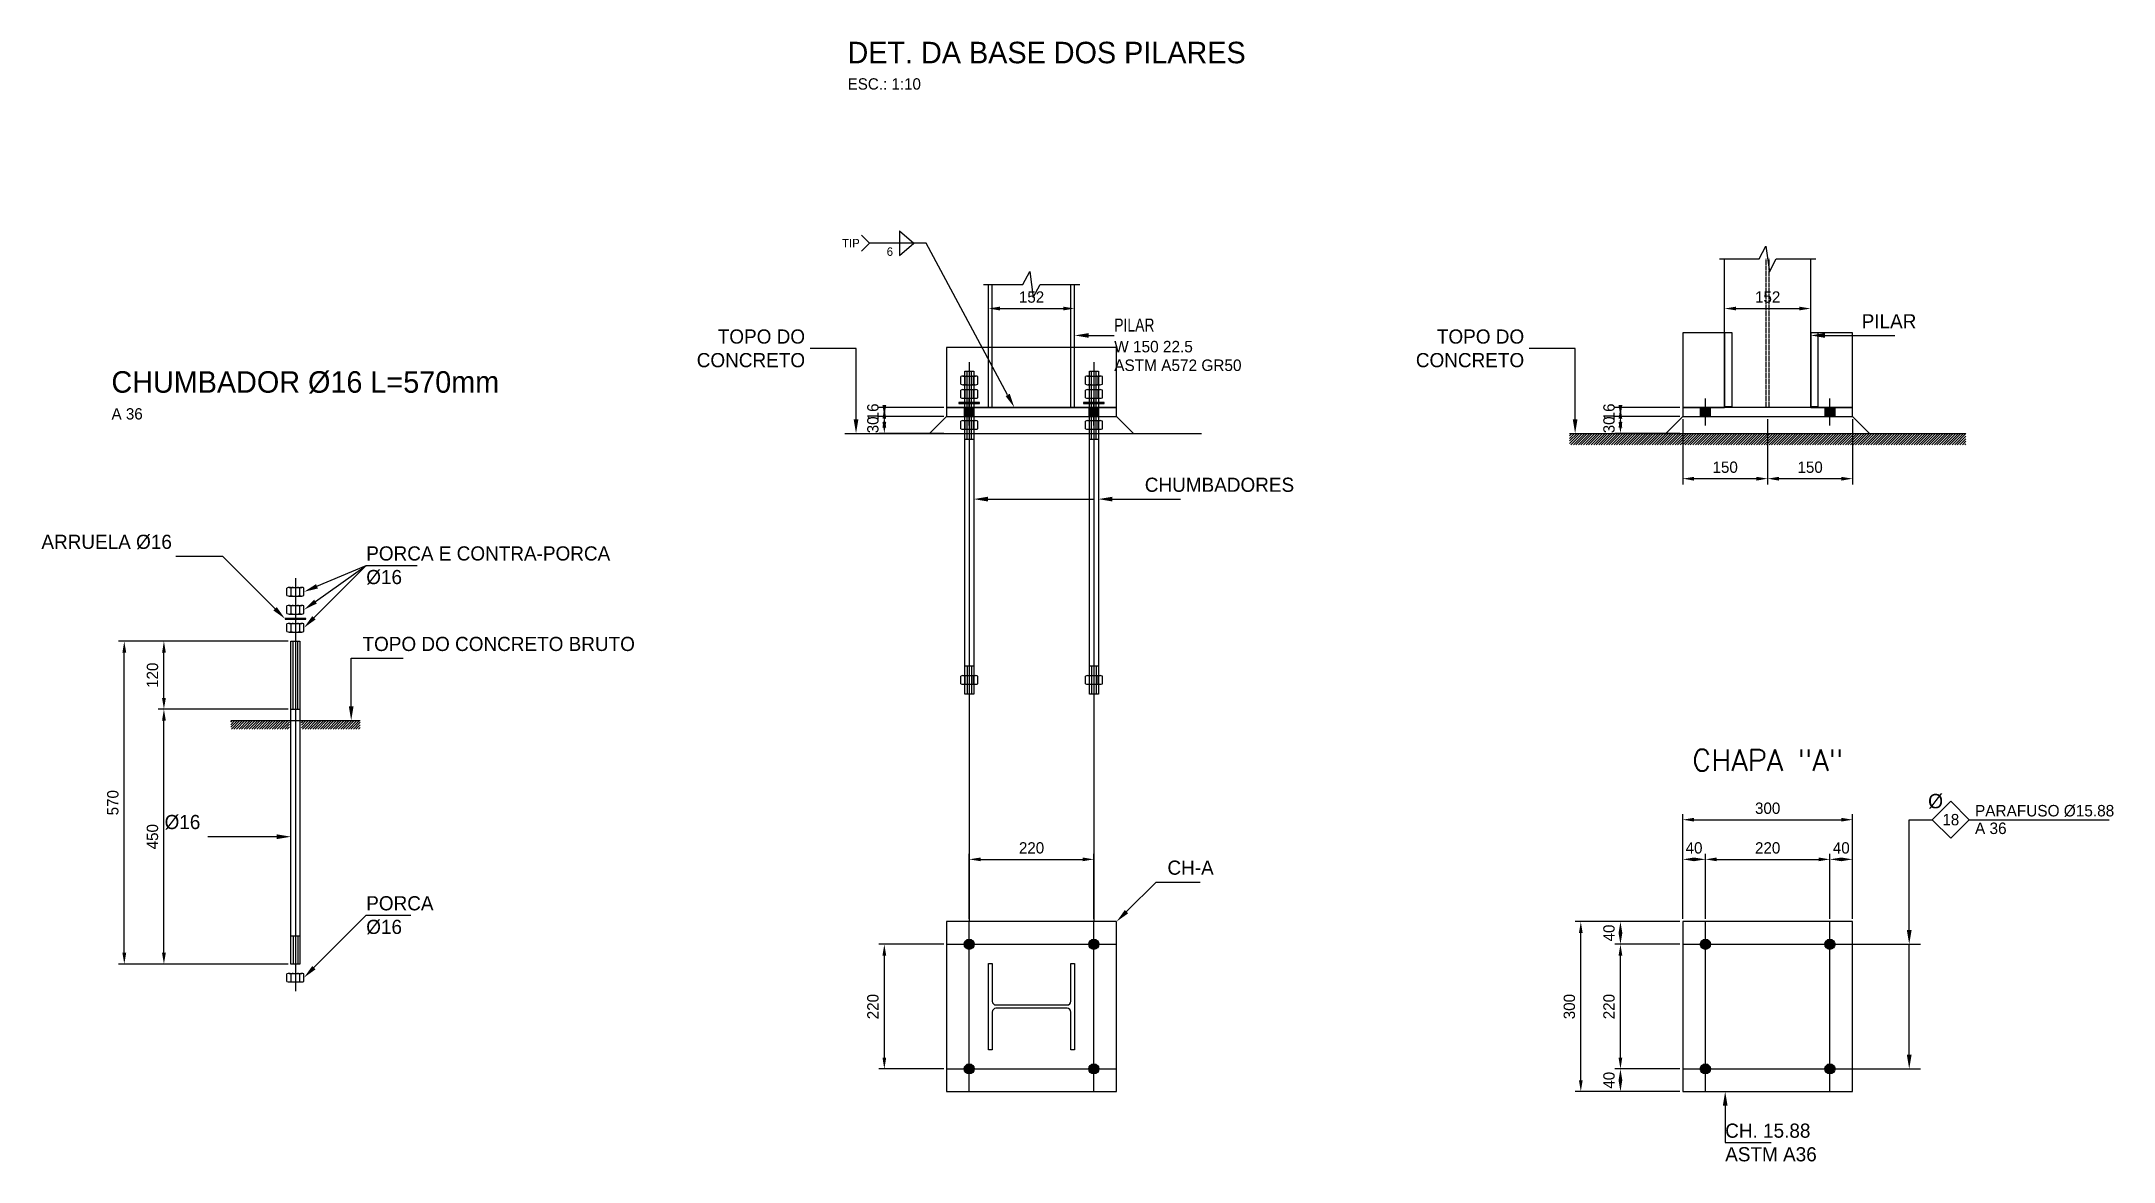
# Model space of a CAD drawing. Extents: x -1749 to 1911, y -1324 to 654.
import ezdxf

# ---------------------------------------------------------------- set-up
doc = ezdxf.new("R2010")
doc.units = 0
doc.header["$MEASUREMENT"] = 0
doc.linetypes.add('ACAD_ISO01W100', pattern=[5, 4, -1])
doc.layers.get('0').update_dxf_attribs({"linetype": 'CONTINUOUS'})
doc.layers.get('DEFPOINTS').update_dxf_attribs({"linetype": 'ACAD_ISO01W100'})
for name, color, linetype in [('DIM-1', 4, 'CONTINUOUS'), ('L-HIDDEN', 1, 'ACAD_ISO01W100'), ('LAYER0_HACHURAS', 1, 'Continuous'), ('LAYER0_TEXTOS', 3, 'Continuous'), ('Linhas de chamadas', 2, 'Continuous'), ('ORGANIZADO_CHU-CHUMBADOR', 1, 'Continuous'), ('ORGANIZADO_EIXO', 2, 'Continuous'), ('ORGANIZADO_G-SIMBOLO', 2, 'Continuous'), ('ORGANIZADO_PERFIL', 1, 'Continuous'), ('PECA_EQ_1', 5, 'Continuous'), ('PECA_EQ_10', 1, 'Continuous'), ('PECA_EQ_2', 3, 'Continuous'), ('PECA_EQ_3', 1, 'Continuous'), ('PECA_EQ_4', 3, 'Continuous'), ('PECA_EQ_6', 6, 'Continuous'), ('PECA_EQ_7', 10, 'Continuous'), ('PECA_EQ_8', 11, 'Continuous'), ('PECA_EQ_9', 12, 'Continuous'), ('REGUA120', 2, 'CONTINUOUS'), ('REGUA140', 7, 'CONTINUOUS'), ('REGUA80', 4, 'CONTINUOUS')]:
    doc.layers.add(name, color=color, linetype=linetype)
doc.styles.add('REGUA100', font='ROMANS.SHX', dxfattribs={"height": 2.54})
doc.dimstyles.new('ISO-25', dxfattribs={"dimtxt": 2.5, "dimasz": 2.5, "dimexe": 1.25, "dimexo": 0.625, "dimtad": 1, "dimtxsty": 'STANDARD', "dimcen": 2.5, "dimclrt": 4, "dimazin": 3, "dimtfac": 1, "dimtmove": 0, "dimatfit": 3})
pattern_1 = [(45, (0, 0), (-2.245064, 2.245064), [])]

# ---------------------------------------------------------------- blocks, each defined once
blk = doc.blocks.new('*D4')
for p, q in [((-1312.9, -525), (-1542.3, -525)), ((-1532.3, -955), (-1532.3, -545)), ((-1312.9, -975), (-1542.3, -975))]:
    blk.add_line(p, q)
for points in [[(-1532.3, -525), (-1528.9, -545), (-1535.6, -545)], [(-1532.3, -975), (-1535.6, -955), (-1528.9, -955)]]:
    blk.add_trace(points)
at = {"layer": 'DEFPOINTS', "color": 0, "linetype": 'ByBlock'}
for p in [(-1307.9, -525), (-1307.9, -975)]:
    blk.add_point(p, dxfattribs=at)
at = {"layer": 'REGUA80', "color": 4, "insert": (-1542.3, -750), "char_height": 20, "attachment_point": 8, "rotation": 90}
blk.add_mtext('450', dxfattribs=at)
blk = doc.blocks.new('*D5')
for p, q in [((-1312.9, -405), (-1542.3, -405)), ((-1532.3, -505), (-1532.3, -425)), ((-1312.9, -525), (-1542.3, -525))]:
    blk.add_line(p, q)
for points in [[(-1532.3, -405), (-1528.9, -425), (-1535.6, -425)], [(-1532.3, -525), (-1535.6, -505), (-1528.9, -505)]]:
    blk.add_trace(points)
at = {"layer": 'DEFPOINTS', "color": 0, "linetype": 'ByBlock'}
for p in [(-1307.9, -405), (-1307.9, -525)]:
    blk.add_point(p, dxfattribs=at)
at = {"layer": 'REGUA80', "color": 4, "insert": (-1542.3, -465), "char_height": 20, "attachment_point": 8, "rotation": 90}
blk.add_mtext('120', dxfattribs=at)
blk = doc.blocks.new('*D6')
for p, q in [((-1312.9, -405), (-1612.3, -405)), ((-1602.3, -955), (-1602.3, -425)), ((-1312.9, -975), (-1612.3, -975))]:
    blk.add_line(p, q)
for points in [[(-1602.3, -405), (-1598.9, -425), (-1605.6, -425)], [(-1602.3, -975), (-1605.6, -955), (-1598.9, -955)]]:
    blk.add_trace(points)
at = {"layer": 'DEFPOINTS', "color": 0, "linetype": 'ByBlock'}
for p in [(-1307.9, -405), (-1307.9, -975)]:
    blk.add_point(p, dxfattribs=at)
at = {"layer": 'REGUA80', "color": 4, "insert": (-1612.3, -690), "char_height": 20, "attachment_point": 8, "rotation": 90}
blk.add_mtext('570', dxfattribs=at)
blk = doc.blocks.new('*D7')
for p, q in [((-76, 162.5), (-76, 192.5)), ((76, 162.5), (76, 192.5)), ((-56, 182.5), (56, 182.5))]:
    blk.add_line(p, q)
for points in [[(-76, 182.5), (-56, 185.8), (-56, 179.2)], [(76, 182.5), (56, 179.2), (56, 185.8)]]:
    blk.add_trace(points)
at = {"layer": 'DEFPOINTS', "color": 0}
for p in [(0, 192.5), (-76, 157.5), (76, 157.5)]:
    blk.add_point(p, dxfattribs=at)
at = {"layer": 'REGUA80', "color": 4, "insert": (0, 192.5), "char_height": 20, "attachment_point": 8}
blk.add_mtext('152', dxfattribs=at)
blk = doc.blocks.new('*D8')
for p, q in [((-155, -7.9), (-270, -7.9)), ((-260, -17.9), (-260, -27.9)), ((-155, -37.9), (-270, -37.9))]:
    blk.add_line(p, q)
for points in [[(-260, -7.9), (-256.7, -27.9), (-263.3, -27.9)], [(-260, -37.9), (-263.3, -17.9), (-256.7, -17.9)]]:
    blk.add_trace(points)
at = {"layer": 'DEFPOINTS', "color": 0, "linetype": 'ByBlock'}
for p in [(-150, -7.9), (-150, -37.9)]:
    blk.add_point(p, dxfattribs=at)
at = {"layer": 'REGUA80', "color": 4, "insert": (-270, -22.9), "char_height": 20, "attachment_point": 8, "rotation": 90}
blk.add_mtext('30', dxfattribs=at)
blk = doc.blocks.new('*D9')
for p, q in [((-155, 7.9), (-270, 7.9)), ((-260, 12.1), (-260, -12.1)), ((-155, -7.9), (-270, -7.9))]:
    blk.add_line(p, q)
for points in [[(-260, -7.9), (-263.3, 12.1), (-256.7, 12.1)], [(-260, 7.9), (-256.7, -12.1), (-263.3, -12.1)]]:
    blk.add_trace(points)
at = {"layer": 'DEFPOINTS', "color": 0, "linetype": 'ByBlock'}
for p in [(-150, 7.9), (-150, -7.9)]:
    blk.add_point(p, dxfattribs=at)
at = {"layer": 'REGUA80', "color": 4, "insert": (-270, 0), "char_height": 20, "attachment_point": 8, "rotation": 90}
blk.add_mtext('16', dxfattribs=at)
blk = doc.blocks.new('*D10')
for p, q in [((1224, 162.5), (1224, 192.5)), ((1376, 162.5), (1376, 192.5)), ((1244, 182.5), (1356, 182.5))]:
    blk.add_line(p, q)
for points in [[(1224, 182.5), (1244, 185.8), (1244, 179.2)], [(1376, 182.5), (1356, 179.2), (1356, 185.8)]]:
    blk.add_trace(points)
at = {"layer": 'DEFPOINTS', "color": 0}
for p in [(1300, 192.5), (1224, 157.5), (1376, 157.5)]:
    blk.add_point(p, dxfattribs=at)
at = {"layer": 'REGUA80', "color": 4, "insert": (1300, 192.5), "char_height": 20, "attachment_point": 8}
blk.add_mtext('152', dxfattribs=at)
blk = doc.blocks.new('*D11')
for p, q in [((1145, -7.9), (1030, -7.9)), ((1040, -17.9), (1040, -27.9)), ((1145, -37.9), (1030, -37.9))]:
    blk.add_line(p, q)
for points in [[(1040, -7.9), (1043.3, -27.9), (1036.7, -27.9)], [(1040, -37.9), (1036.7, -17.9), (1043.3, -17.9)]]:
    blk.add_trace(points)
at = {"layer": 'DEFPOINTS', "color": 0, "linetype": 'ByBlock'}
for p in [(1150, -7.9), (1150, -37.9)]:
    blk.add_point(p, dxfattribs=at)
at = {"layer": 'REGUA80', "color": 4, "insert": (1030, -22.9), "char_height": 20, "attachment_point": 8, "rotation": 90}
blk.add_mtext('30', dxfattribs=at)
blk = doc.blocks.new('*D12')
for p, q in [((1145, 7.9), (1030, 7.9)), ((1040, 12.1), (1040, -12.1)), ((1145, -7.9), (1030, -7.9))]:
    blk.add_line(p, q)
for points in [[(1040, -7.9), (1036.7, 12.1), (1043.3, 12.1)], [(1040, 7.9), (1043.3, -12.1), (1036.7, -12.1)]]:
    blk.add_trace(points)
at = {"layer": 'DEFPOINTS', "color": 0, "linetype": 'ByBlock'}
for p in [(1150, 7.9), (1150, -7.9)]:
    blk.add_point(p, dxfattribs=at)
at = {"layer": 'REGUA80', "color": 4, "insert": (1030, 0), "char_height": 20, "attachment_point": 8, "rotation": 90}
blk.add_mtext('16', dxfattribs=at)
blk = doc.blocks.new('*D13')
for p, q in [((1150, -12.9), (1150, -127.9)), ((1300, -12.9), (1300, -127.9)), ((1280, -117.9), (1170, -117.9))]:
    blk.add_line(p, q)
for points in [[(1150, -117.9), (1170, -114.6), (1170, -121.3)], [(1300, -117.9), (1280, -121.3), (1280, -114.6)]]:
    blk.add_trace(points)
at = {"layer": 'DEFPOINTS', "color": 0}
for p in [(1150, -7.9), (1300, -7.9), (1225, -107.9)]:
    blk.add_point(p, dxfattribs=at)
at = {"layer": 'REGUA80', "color": 4, "insert": (1225, -107.9), "char_height": 20, "attachment_point": 8}
blk.add_mtext('150', dxfattribs=at)
blk = doc.blocks.new('*D14')
for p, q in [((1300, -12.9), (1300, -127.9)), ((1450, -12.9), (1450, -127.9)), ((1430, -117.9), (1320, -117.9))]:
    blk.add_line(p, q)
for points in [[(1300, -117.9), (1320, -114.6), (1320, -121.3)], [(1450, -117.9), (1430, -121.3), (1430, -114.6)]]:
    blk.add_trace(points)
at = {"layer": 'DEFPOINTS', "color": 0}
for p in [(1300, -7.9), (1450, -7.9), (1375, -107.9)]:
    blk.add_point(p, dxfattribs=at)
at = {"layer": 'REGUA80', "color": 4, "insert": (1375, -107.9), "char_height": 20, "attachment_point": 8}
blk.add_mtext('150', dxfattribs=at)
blk = doc.blocks.new('*D15')
for p, q in [((-155, -940), (-270, -940)), ((-260, -1140), (-260, -960)), ((-155, -1160), (-270, -1160))]:
    blk.add_line(p, q)
for points in [[(-260, -940), (-256.7, -960), (-263.3, -960)], [(-260, -1160), (-263.3, -1140), (-256.7, -1140)]]:
    blk.add_trace(points)
at = {"layer": 'DEFPOINTS', "color": 0, "linetype": 'ByBlock'}
for p in [(-150, -940), (-150, -1160)]:
    blk.add_point(p, dxfattribs=at)
at = {"layer": 'REGUA80', "color": 4, "insert": (-270, -1050), "char_height": 20, "attachment_point": 8, "rotation": 90}
blk.add_mtext('220', dxfattribs=at)
blk = doc.blocks.new('*D16')
for p, q in [((-110, -895), (-110, -780)), ((-90, -790), (90, -790)), ((110, -895), (110, -780))]:
    blk.add_line(p, q)
for points in [[(-110, -790), (-90, -786.7), (-90, -793.3)], [(110, -790), (90, -793.3), (90, -786.7)]]:
    blk.add_trace(points)
at = {"layer": 'DEFPOINTS', "color": 0}
for p in [(0, -780), (-110, -900), (110, -900)]:
    blk.add_point(p, dxfattribs=at)
at = {"layer": 'REGUA80', "color": 4, "insert": (0, -780), "char_height": 20, "attachment_point": 8}
blk.add_mtext('220', dxfattribs=at)
blk = doc.blocks.new('*D17')
for p, q in [((1145, -1160), (1030, -1160)), ((1145, -1200), (1030, -1200)), ((1040, -1180), (1040, -1180))]:
    blk.add_line(p, q)
for points in [[(1040, -1160), (1043.3, -1180), (1036.7, -1180)], [(1040, -1200), (1036.7, -1180), (1043.3, -1180)]]:
    blk.add_trace(points)
at = {"layer": 'DEFPOINTS', "color": 0, "linetype": 'ByBlock'}
for p in [(1150, -1160), (1150, -1200)]:
    blk.add_point(p, dxfattribs=at)
at = {"layer": 'REGUA80', "color": 4, "insert": (1030, -1180), "char_height": 20, "attachment_point": 8, "rotation": 90}
blk.add_mtext('40', dxfattribs=at)
blk = doc.blocks.new('*D18')
for p, q in [((1145, -940), (1030, -940)), ((1040, -1140), (1040, -960)), ((1145, -1160), (1030, -1160))]:
    blk.add_line(p, q)
for points in [[(1040, -940), (1043.3, -960), (1036.7, -960)], [(1040, -1160), (1036.7, -1140), (1043.3, -1140)]]:
    blk.add_trace(points)
at = {"layer": 'DEFPOINTS', "color": 0, "linetype": 'ByBlock'}
for p in [(1150, -940), (1150, -1160)]:
    blk.add_point(p, dxfattribs=at)
at = {"layer": 'REGUA80', "color": 4, "insert": (1030, -1050), "char_height": 20, "attachment_point": 8, "rotation": 90}
blk.add_mtext('220', dxfattribs=at)
blk = doc.blocks.new('*D19')
for p, q in [((1145, -900), (1030, -900)), ((1145, -940), (1030, -940)), ((1040, -920), (1040, -920))]:
    blk.add_line(p, q)
for points in [[(1040, -900), (1043.3, -920), (1036.7, -920)], [(1040, -940), (1036.7, -920), (1043.3, -920)]]:
    blk.add_trace(points)
at = {"layer": 'DEFPOINTS', "color": 0, "linetype": 'ByBlock'}
for p in [(1150, -900), (1150, -940)]:
    blk.add_point(p, dxfattribs=at)
at = {"layer": 'REGUA80', "color": 4, "insert": (1030, -920), "char_height": 20, "attachment_point": 8, "rotation": 90}
blk.add_mtext('40', dxfattribs=at)
blk = doc.blocks.new('*D20')
for p, q in [((1150, -895), (1150, -780)), ((1170, -790), (1170, -790)), ((1190, -895), (1190, -780))]:
    blk.add_line(p, q)
for points in [[(1150, -790), (1170, -786.7), (1170, -793.3)], [(1190, -790), (1170, -793.3), (1170, -786.7)]]:
    blk.add_trace(points)
at = {"layer": 'DEFPOINTS', "color": 0}
for p in [(1170, -780), (1150, -900), (1190, -900)]:
    blk.add_point(p, dxfattribs=at)
at = {"layer": 'REGUA80', "color": 4, "insert": (1170, -780), "char_height": 20, "attachment_point": 8}
blk.add_mtext('40', dxfattribs=at)
blk = doc.blocks.new('*D21')
for p, q in [((1190, -895), (1190, -780)), ((1210, -790), (1390, -790)), ((1410, -895), (1410, -780))]:
    blk.add_line(p, q)
for points in [[(1190, -790), (1210, -786.7), (1210, -793.3)], [(1410, -790), (1390, -793.3), (1390, -786.7)]]:
    blk.add_trace(points)
at = {"layer": 'DEFPOINTS', "color": 0}
for p in [(1300, -780), (1190, -900), (1410, -900)]:
    blk.add_point(p, dxfattribs=at)
at = {"layer": 'REGUA80', "color": 4, "insert": (1300, -780), "char_height": 20, "attachment_point": 8}
blk.add_mtext('220', dxfattribs=at)
blk = doc.blocks.new('*D22')
for p, q in [((1410, -895), (1410, -780)), ((1430, -790), (1430, -790)), ((1450, -895), (1450, -780))]:
    blk.add_line(p, q)
for points in [[(1410, -790), (1430, -786.7), (1430, -793.3)], [(1450, -790), (1430, -793.3), (1430, -786.7)]]:
    blk.add_trace(points)
at = {"layer": 'DEFPOINTS', "color": 0}
for p in [(1430, -780), (1410, -900), (1450, -900)]:
    blk.add_point(p, dxfattribs=at)
at = {"layer": 'REGUA80', "color": 4, "insert": (1430, -780), "char_height": 20, "attachment_point": 8}
blk.add_mtext('40', dxfattribs=at)
blk = doc.blocks.new('*D23')
for p, q in [((1145, -900), (960, -900)), ((970, -1180), (970, -920)), ((1145, -1200), (960, -1200))]:
    blk.add_line(p, q)
for points in [[(970, -900), (973.3, -920), (966.7, -920)], [(970, -1200), (966.7, -1180), (973.3, -1180)]]:
    blk.add_trace(points)
at = {"layer": 'DEFPOINTS', "color": 0, "linetype": 'ByBlock'}
for p in [(1150, -900), (1150, -1200)]:
    blk.add_point(p, dxfattribs=at)
at = {"layer": 'REGUA80', "color": 4, "insert": (960, -1050), "char_height": 20, "attachment_point": 8, "rotation": 90}
blk.add_mtext('300', dxfattribs=at)
blk = doc.blocks.new('*D24')
for p, q in [((1150, -895), (1150, -710)), ((1170, -720), (1430, -720)), ((1450, -895), (1450, -710))]:
    blk.add_line(p, q)
for points in [[(1150, -720), (1170, -716.7), (1170, -723.3)], [(1450, -720), (1430, -723.3), (1430, -716.7)]]:
    blk.add_trace(points)
at = {"layer": 'DEFPOINTS', "color": 0}
for p in [(1300, -710), (1150, -900), (1450, -900)]:
    blk.add_point(p, dxfattribs=at)
at = {"layer": 'REGUA80', "color": 4, "insert": (1300, -710), "char_height": 20, "attachment_point": 8}
blk.add_mtext('300', dxfattribs=at)

msp = doc.modelspace()

# ---------------------------------------------------------------- hatches: boundary and pattern name
at = {"layer": 'LAYER0_HACHURAS'}
h = msp.add_hatch(dxfattribs=at)
h.set_pattern_fill('ANSI31', color=256, style=0)
h.set_pattern_definition(pattern_1)
h.paths.add_polyline_path([(950, -37.94), (950, -57.94), (1650, -57.94), (1650, -37.94)])
h = msp.add_hatch(dxfattribs=at)
h.set_pattern_fill('ANSI31', color=256, style=0)
h.set_pattern_definition(pattern_1)
h.paths.add_polyline_path([(-1414.336, -545), (-1414.336, -560), (-1310.44, -560), (-1310.44, -545)])
h = msp.add_hatch(dxfattribs=at)
h.set_pattern_fill('ANSI31', color=256, style=0)
h.set_pattern_definition(pattern_1)
h.paths.add_polyline_path([(-1185.664, -545), (-1185.664, -560), (-1289.56, -560), (-1289.56, -545)])

# ---------------------------------------------------------------- linework, layer by layer
at = {"layer": 'L-HIDDEN'}
for p, q in [((1297.1, 9.528), (1297.1, 270)), ((1302.9, 9.528), (1302.9, 270))]:
    msp.add_line(p, q, dxfattribs=at)
at = {"layer": 'Linhas de chamadas', "color": 4}
for p, q in [((-150, -7.94), (-180, -37.94)), ((150, -7.94), (180, -37.94)), ((1150, -7.94), (1120, -37.94)), ((1450, -7.94), (1480, -37.94)), ((1656.131, -720), (1903.131, -720))]:
    msp.add_line(p, q, dxfattribs=at)
at = {"layer": 'Linhas de chamadas'}
for p, q in [((-330, -37.94), (300, -37.94)), ((950, -37.94), (1650, -37.94)), ((-1414.336, -545), (-1185.664, -545)), ((1550, -720), (1590.781, -720))]:
    msp.add_line(p, q, dxfattribs=at)
at = {"layer": 'Linhas de chamadas', "color": 255}
msp.add_lwpolyline([(-42.22, 29.969), (-186, 297.94)], dxfattribs=at)
at = {"layer": 'Linhas de chamadas'}
for points in [[(-310, -12.94), (-310, 112.06), (-391, 112.06)], [(101, 135), (146, 135)], [(960, -12.94), (960, 112.06), (879, 112.06)], [(1401, 135), (1446, 135), (1524.5, 135)], [(-77.06, -153.97), (110, -153.97)], [(142.94, -153.97), (180, -153.97), (263.25, -153.97)], [(-1335.94, -347.622), (-1428.262, -255.3), (-1511.262, -255.3)], [(-1267.325, -363.502), (-1175.002, -271.18), (-1085.003, -271.18)], [(-1264.63, -334.93), (-1175.002, -271.18)], [(-1261.974, -307.929), (-1175.002, -271.18)], [(-1201.544, -520), (-1201.544, -435), (-1110.045, -435)], [(1550, -915), (1550, -720)], [(-1332.94, -750), (-1377.94, -750), (-1454.94, -750)], [(167.678, -882.322), (220, -830), (298, -830)], [(-1267.325, -981.142), (-1175.002, -888.82), (-1096.252, -888.82)], [(1550, -1135), (1550, -940)], [(1225, -1225), (1225, -1290), (1306, -1290)]]:
    msp.add_lwpolyline(points, dxfattribs=at)
for points in [[(76, 135), (101, 139.167), (101, 130.833)], [(1376, 135), (1401, 139.167), (1401, 130.833)], [(-310, -37.94), (-314.167, -12.94), (-305.833, -12.94)], [(960, -37.94), (955.833, -12.94), (964.167, -12.94)], [(-102.06, -153.97), (-77.06, -149.803), (-77.06, -158.137)], [(117.94, -153.97), (142.94, -149.803), (142.94, -158.137)], [(-1285.002, -317.66), (-1263.595, -304.091), (-1260.352, -311.767)], [(-1318.262, -365.3), (-1338.886, -350.569), (-1332.993, -344.676)], [(-1285.002, -349.42), (-1267.045, -331.534), (-1262.215, -338.325)], [(-1285.002, -381.18), (-1270.271, -360.556), (-1264.378, -366.449)], [(-1201.544, -545), (-1205.711, -520), (-1197.377, -520)], [(-1307.94, -750), (-1332.94, -754.167), (-1332.94, -745.833)], [(150, -900), (164.731, -879.376), (170.624, -885.269)], [(1550, -940), (1545.833, -915), (1554.167, -915)], [(-1285.002, -998.82), (-1270.271, -978.196), (-1264.378, -984.089)], [(1550, -1160), (1545.833, -1135), (1554.167, -1135)], [(1225, -1200), (1229.167, -1225), (1220.833, -1225)]]:
    msp.add_trace(points, dxfattribs=at)
at = {"layer": 'Linhas de chamadas', "color": 255}
for points in [[(-118.94, -7.94), (-101.06, -7.94), (-118.94, 7.94), (-101.06, 7.94)], [(-118.94, -7.94), (-101.06, -7.94), (-118.94, 7.94), (-101.06, 7.94)], [(-30.4, 7.94), (-45.891, 27.999), (-38.548, 31.939)], [(101.06, -7.94), (118.94, -7.94), (101.06, 7.94), (118.94, 7.94)], [(101.06, -7.94), (118.94, -7.94), (101.06, 7.94), (118.94, 7.94)], [(1181.06, -7.94), (1198.94, -7.94), (1181.06, 7.94), (1198.94, 7.94)], [(1181.06, -7.94), (1198.94, -7.94), (1181.06, 7.94), (1198.94, 7.94)], [(1401.06, -7.94), (1418.94, -7.94), (1401.06, 7.94), (1418.94, 7.94)], [(1401.06, -7.94), (1418.94, -7.94), (1401.06, 7.94), (1418.94, 7.94)]]:
    msp.add_trace(points, dxfattribs=at)
at = {"layer": 'ORGANIZADO_CHU-CHUMBADOR'}
for p, q in [((-124.998, 48.831), (-124.998, 62.329)), ((-124.998, 25.011), (-124.998, 38.509)), ((-121.248, 63.123), (-98.752, 63.123)), ((-121.248, 48.037), (-98.752, 48.037)), ((-121.248, 39.303), (-98.752, 39.303)), ((-117.499, 48.831), (-117.499, 62.329)), ((-117.499, 25.011), (-117.499, 38.509)), ((-102.501, 48.831), (-102.501, 62.329)), ((-102.501, 25.011), (-102.501, 38.509)), ((-95.002, 48.831), (-95.002, 62.329)), ((-95.002, 25.011), (-95.002, 38.509)), ((95.002, 48.831), (95.002, 62.329)), ((95.002, 25.011), (95.002, 38.509)), ((98.752, 63.123), (121.248, 63.123)), ((98.752, 48.037), (121.248, 48.037)), ((98.752, 39.303), (121.248, 39.303)), ((102.501, 48.831), (102.501, 62.329)), ((102.501, 25.011), (102.501, 38.509)), ((117.499, 48.831), (117.499, 62.329)), ((117.499, 25.011), (117.499, 38.509)), ((124.998, 48.831), (124.998, 62.329)), ((124.998, 25.011), (124.998, 38.509)), ((-121.248, 24.217), (-98.752, 24.217)), ((98.752, 24.217), (121.248, 24.217)), ((-124.998, -29.689), (-124.998, -16.191)), ((-121.248, -15.397), (-98.752, -15.397)), ((-121.248, -30.483), (-98.752, -30.483)), ((-117.499, -29.689), (-117.499, -16.191)), ((-102.501, -29.689), (-102.501, -16.191)), ((-95.002, -29.689), (-95.002, -16.191)), ((95.002, -29.689), (95.002, -16.191)), ((98.752, -15.397), (121.248, -15.397)), ((98.752, -30.483), (121.248, -30.483)), ((102.501, -29.689), (102.501, -16.191)), ((117.499, -29.689), (117.499, -16.191)), ((124.998, -29.689), (124.998, -16.191)), ((-1314.998, -324.409), (-1314.998, -310.911)), ((-1311.248, -310.117), (-1288.752, -310.117)), ((-1311.248, -325.203), (-1288.752, -325.203)), ((-1307.499, -324.409), (-1307.499, -310.911)), ((-1292.501, -324.409), (-1292.501, -310.911)), ((-1285.002, -324.409), (-1285.002, -310.911)), ((-1314.998, -356.169), (-1314.998, -342.671)), ((-1311.248, -341.877), (-1288.752, -341.877)), ((-1311.248, -356.963), (-1288.752, -356.963)), ((-1307.499, -356.169), (-1307.499, -342.671)), ((-1292.501, -356.169), (-1292.501, -342.671)), ((-1285.002, -356.169), (-1285.002, -342.671)), ((-1314.998, -387.929), (-1314.998, -374.431)), ((-1311.248, -373.637), (-1288.752, -373.637)), ((-1311.248, -388.723), (-1288.752, -388.723)), ((-1307.499, -387.929), (-1307.499, -374.431)), ((-1292.501, -387.929), (-1292.501, -374.431)), ((-1285.002, -387.929), (-1285.002, -374.431)), ((-124.998, -479.923), (-124.998, -466.425)), ((-121.248, -465.631), (-98.752, -465.631)), ((-117.499, -479.923), (-117.499, -466.425)), ((-102.501, -479.923), (-102.501, -466.425)), ((-95.002, -479.923), (-95.002, -466.425)), ((95.002, -479.923), (95.002, -466.425)), ((98.752, -465.631), (121.248, -465.631)), ((102.501, -479.923), (102.501, -466.425)), ((117.499, -479.923), (117.499, -466.425)), ((124.998, -479.923), (124.998, -466.425)), ((-121.248, -480.717), (-98.752, -480.717)), ((98.752, -480.717), (121.248, -480.717)), ((-1314.998, -1005.569), (-1314.998, -992.071)), ((-1311.248, -991.277), (-1288.752, -991.277)), ((-1311.248, -1006.363), (-1288.752, -1006.363)), ((-1307.499, -1005.569), (-1307.499, -992.071)), ((-1292.501, -1005.569), (-1292.501, -992.071)), ((-1285.002, -1005.569), (-1285.002, -992.071))]:
    msp.add_line(p, q, dxfattribs=at)
at = {"layer": 'ORGANIZADO_CHU-CHUMBADOR', "linetype": 'Continuous'}
for centre, start, end in [((-121.248, 53.873), 66.086832, 113.913168), ((-121.248, 57.287), 246.086832, 293.913168), ((-121.248, 30.053), 66.086832, 113.913168), ((-113.749, 53.873), 90, 113.913168), ((-113.749, 57.287), 246.086832, 270), ((-113.749, 30.053), 90, 113.913168), ((-106.251, 53.873), 66.086832, 90), ((-106.251, 57.287), 270, 293.913168), ((-106.251, 30.053), 66.086832, 90), ((-98.752, 53.873), 66.086832, 113.913168), ((-98.752, 57.287), 246.086832, 293.913168), ((-98.752, 30.053), 66.086832, 113.913168), ((98.752, 53.873), 66.086832, 113.913168), ((98.752, 57.287), 246.086832, 293.913168), ((98.752, 30.053), 66.086832, 113.913168), ((106.251, 53.873), 90, 113.913168), ((106.251, 57.287), 246.086832, 270), ((106.251, 30.053), 90, 113.913168), ((113.749, 53.873), 66.086832, 90), ((113.749, 57.287), 270, 293.913168), ((113.749, 30.053), 66.086832, 90), ((121.248, 53.873), 66.086832, 113.913168), ((121.248, 57.287), 246.086832, 293.913168), ((121.248, 30.053), 66.086832, 113.913168), ((-121.248, 33.467), 246.086832, 293.913168), ((-113.749, 33.467), 246.086832, 270), ((-106.251, 33.467), 270, 293.913168), ((-98.752, 33.467), 246.086832, 293.913168), ((98.752, 33.467), 246.086832, 293.913168), ((106.251, 33.467), 246.086832, 270), ((113.749, 33.467), 270, 293.913168), ((121.248, 33.467), 246.086832, 293.913168), ((-121.248, -24.647), 66.086832, 113.913168), ((-121.248, -21.233), 246.086832, 293.913168), ((-113.749, -24.647), 90, 113.913168), ((-113.749, -21.233), 246.086832, 270), ((-106.251, -24.647), 66.086832, 90), ((-106.251, -21.233), 270, 293.913168), ((-98.752, -24.647), 66.086832, 113.913168), ((-98.752, -21.233), 246.086832, 293.913168), ((98.752, -24.647), 66.086832, 113.913168), ((98.752, -21.233), 246.086832, 293.913168), ((106.251, -24.647), 90, 113.913168), ((106.251, -21.233), 246.086832, 270), ((113.749, -24.647), 66.086832, 90), ((113.749, -21.233), 270, 293.913168), ((121.248, -24.647), 66.086832, 113.913168), ((121.248, -21.233), 246.086832, 293.913168), ((-1311.248, -319.367), 66.086832, 113.913168), ((-1311.248, -315.953), 246.086832, 293.913168), ((-1303.749, -319.367), 90, 113.913168), ((-1303.749, -315.953), 246.086832, 270), ((-1296.251, -319.367), 66.086832, 90), ((-1296.251, -315.953), 270, 293.913168), ((-1288.752, -319.367), 66.086832, 113.913168), ((-1288.752, -315.953), 246.086832, 293.913168), ((-1311.248, -351.127), 66.086832, 113.913168), ((-1311.248, -347.713), 246.086832, 293.913168), ((-1303.749, -351.127), 90, 113.913168), ((-1303.749, -347.713), 246.086832, 270), ((-1296.251, -351.127), 66.086832, 90), ((-1296.251, -347.713), 270, 293.913168), ((-1288.752, -351.127), 66.086832, 113.913168), ((-1288.752, -347.713), 246.086832, 293.913168), ((-1311.248, -382.887), 66.086832, 113.913168), ((-1311.248, -379.473), 246.086832, 293.913168), ((-1303.749, -382.887), 90, 113.913168), ((-1303.749, -379.473), 246.086832, 270), ((-1296.251, -382.887), 66.086832, 90), ((-1296.251, -379.473), 270, 293.913168), ((-1288.752, -382.887), 66.086832, 113.913168), ((-1288.752, -379.473), 246.086832, 293.913168), ((-121.248, -474.881), 66.086832, 113.913168), ((-113.749, -474.881), 90, 113.913168), ((-106.251, -474.881), 66.086832, 90), ((-98.752, -474.881), 66.086832, 113.913168), ((98.752, -474.881), 66.086832, 113.913168), ((106.251, -474.881), 90, 113.913168), ((113.749, -474.881), 66.086832, 90), ((121.248, -474.881), 66.086832, 113.913168), ((-121.248, -471.467), 246.086832, 293.913168), ((-113.749, -471.467), 246.086832, 270), ((-106.251, -471.467), 270, 293.913168), ((-98.752, -471.467), 246.086832, 293.913168), ((98.752, -471.467), 246.086832, 293.913168), ((106.251, -471.467), 246.086832, 270), ((113.749, -471.467), 270, 293.913168), ((121.248, -471.467), 246.086832, 293.913168), ((-1311.248, -1000.527), 66.086832, 113.913168), ((-1311.248, -997.113), 246.086832, 293.913168), ((-1303.749, -1000.527), 90, 113.913168), ((-1303.749, -997.113), 246.086832, 270), ((-1296.251, -1000.527), 66.086832, 90), ((-1296.251, -997.113), 270, 293.913168), ((-1288.752, -1000.527), 66.086832, 113.913168), ((-1288.752, -997.113), 246.086832, 293.913168)]:
    msp.add_arc(centre, 9.25, start, end, dxfattribs=at)
at = {"layer": 'ORGANIZADO_EIXO'}
for p, q in [((-110, -23.82), (-110, 23.82)), ((-110, -23.82), (-110, 23.82)), ((110, -23.82), (110, 23.82)), ((110, -23.82), (110, 23.82)), ((1190, -23.82), (1190, 23.82)), ((1190, -23.82), (1190, 23.82)), ((1410, -23.82), (1410, 23.82)), ((1410, -23.82), (1410, 23.82)), ((-110, -7.94), (-110, -900)), ((110, -7.94), (110, -900)), ((-110, -1200), (-110, -900)), ((110, -1200), (110, -900)), ((1190, -1200), (1190, -900)), ((1410, -1200), (1410, -900)), ((-150, -940), (150, -940)), ((1150, -940), (1450, -940)), ((1450, -940), (1570, -940)), ((-150, -1160), (150, -1160)), ((1150, -1160), (1450, -1160)), ((1450, -1160), (1570, -1160))]:
    msp.add_line(p, q, dxfattribs=at)
for points in [[(1214.88, 270), (1284.8, 270), (1296.96, 292.8), (1303.04, 247.2), (1315.2, 270), (1385.12, 270)], [(-85.12, 225), (-15.2, 225), (-3.04, 247.8), (3.04, 202.2), (15.2, 225), (85.12, 225)], [(-110, 87.706), (-110, -514.054)], [(110, 87.706), (110, -514.054)], [(-1300, -293.84), (-1300, -1022.64)]]:
    msp.add_lwpolyline(points, dxfattribs=at)
at = {"layer": 'ORGANIZADO_G-SIMBOLO'}
for p, q in [((-286, 297.94), (-300.142, 312.082)), ((-286, 297.94), (-300.142, 283.798)), ((-186, 297.94), (-286, 297.94)), ((-233.35, 319.715), (-233.35, 276.165)), ((-233.35, 319.715), (-208.071, 297.94)), ((-233.35, 276.165), (-208.071, 297.94))]:
    msp.add_line(p, q, dxfattribs=at)
at = {"layer": 'ORGANIZADO_PERFIL'}
for p, q in [((1224, 9.528), (1224, 270)), ((1376, 9.528), (1376, 270)), ((-76, 7.94), (-76, 225)), ((-69.4, 7.94), (-69.4, 225)), ((69.4, 7.94), (69.4, 225)), ((76, 7.94), (76, 225)), ((-113.97, -48.174), (-113.97, 71.826)), ((-106.03, -48.174), (-106.03, 71.826)), ((106.03, -48.174), (106.03, 71.826)), ((113.97, -48.174), (113.97, 71.826)), ((-117.94, -48.174), (-102.06, -48.174)), ((102.06, -48.174), (117.94, -48.174)), ((-1303.97, -525), (-1303.97, -405)), ((-1296.03, -525), (-1296.03, -405)), ((-117.94, -448.174), (-102.06, -448.174)), ((-113.97, -448.174), (-113.97, -498.174)), ((-106.03, -448.174), (-106.03, -498.174)), ((102.06, -448.174), (117.94, -448.174)), ((106.03, -448.174), (106.03, -498.174)), ((113.97, -448.174), (113.97, -498.174)), ((-1307.94, -525), (-1292.06, -525)), ((-1307.94, -925), (-1292.06, -925)), ((-1303.97, -925), (-1303.97, -975)), ((-1296.03, -925), (-1296.03, -975))]:
    msp.add_line(p, q, dxfattribs=at)
at = {"layer": 'PECA_EQ_1'}
for points in [[(-150, -7.94), (150, -7.94), (150, 7.94), (-150, 7.94)], [(-118.94, -7.94), (-101.06, -7.94), (-101.06, 7.94), (-118.94, 7.94)], [(-118.94, -7.94), (-101.06, -7.94), (-101.06, 7.94), (-118.94, 7.94)], [(101.06, -7.94), (118.94, -7.94), (118.94, 7.94), (101.06, 7.94)], [(101.06, -7.94), (118.94, -7.94), (118.94, 7.94), (101.06, 7.94)], [(1150, -7.94), (1450, -7.94), (1450, 7.94), (1150, 7.94)], [(1181.06, -7.94), (1198.94, -7.94), (1198.94, 7.94), (1181.06, 7.94)], [(1181.06, -7.94), (1198.94, -7.94), (1198.94, 7.94), (1181.06, 7.94)], [(1401.06, -7.94), (1418.94, -7.94), (1418.94, 7.94), (1401.06, 7.94)], [(1401.06, -7.94), (1418.94, -7.94), (1418.94, 7.94), (1401.06, 7.94)], [(-150, -1200), (150, -1200), (150, -900), (-150, -900)], [(1150, -1200), (1450, -1200), (1450, -900), (1150, -900)]]:
    msp.add_lwpolyline(points, close=True, dxfattribs=at)
at = {"layer": 'PECA_EQ_1', "linetype": 'Continuous'}
for centre in [(-110, -940), (110, -940), (1190, -940), (1410, -940), (-110, -1160), (110, -1160), (1190, -1160), (1410, -1160)]:
    msp.add_circle(centre, 8.94, dxfattribs=at)
at = {"layer": 'PECA_EQ_10', "const_width": 8.94}
for points in [[(-114.47, -940, 1), (-105.53, -940, 1)], [(105.53, -940, 1), (114.47, -940, 1)], [(1185.53, -940, 1), (1194.47, -940, 1)], [(1405.53, -940, 1), (1414.47, -940, 1)], [(-114.47, -1160, 1), (-105.53, -1160, 1)], [(105.53, -1160, 1), (114.47, -1160, 1)], [(1185.53, -1160, 1), (1194.47, -1160, 1)], [(1405.53, -1160, 1), (1414.47, -1160, 1)]]:
    msp.add_lwpolyline(points, format="xyb", close=True, dxfattribs=at)
at = {"layer": 'PECA_EQ_2'}
msp.add_lwpolyline([(-150, 7.94), (149.783, 7.94), (149.783, 113.476), (-150, 113.476)], close=True, dxfattribs=at)
at = {"layer": 'PECA_EQ_3'}
for points in [[(-102.06, 71.826), (-102.06, -498.174), (-117.94, -498.174), (-117.94, 71.826)], [(117.94, 71.826), (117.94, -498.174), (102.06, -498.174), (102.06, 71.826)], [(-1292.06, -405), (-1292.06, -975), (-1307.94, -975), (-1307.94, -405)]]:
    msp.add_lwpolyline(points, close=True, dxfattribs=at)
at = {"layer": 'PECA_EQ_4'}
for points in [[(1150, 7.94), (1224, 7.94), (1224, 139.764), (1150, 139.764)], [(1376, 7.94), (1450, 7.94), (1450, 139.764), (1376, 139.764)]]:
    msp.add_lwpolyline(points, close=True, dxfattribs=at)
at = {"layer": 'PECA_EQ_6'}
for points in [[(1224, 9.528), (1237.181, 9.528), (1237.181, 139.734), (1224, 139.734)], [(1376, 9.528), (1389.181, 9.528), (1389.181, 139.734), (1376, 139.734)]]:
    msp.add_lwpolyline(points, close=True, dxfattribs=at)
at = {"layer": 'PECA_EQ_7', "color": 4}
msp.add_lwpolyline([(1656.131, -720), (1623.456, -687.325), (1590.781, -720), (1623.456, -752.675)], close=True, dxfattribs=at)
at = {"layer": 'PECA_EQ_8'}
for points in [[(-128.262, 15.086), (-91.738, 15.086), (-91.738, 16.674), (-128.262, 16.674)], [(91.738, 15.086), (128.262, 15.086), (128.262, 16.674), (91.738, 16.674)], [(-1318.262, -366.094), (-1281.738, -366.094), (-1281.738, -364.506), (-1318.262, -364.506)]]:
    msp.add_lwpolyline(points, close=True, dxfattribs=at)
at = {"layer": 'PECA_EQ_9'}
msp.add_lwpolyline([(76, -974), (76, -1126), (69.4, -1126), (69.4, -1059.5, 0.41421356), (62.8, -1052.9), (-62.8, -1052.9, 0.41421356), (-69.4, -1059.5), (-69.4, -1126), (-76, -1126), (-76, -974), (-69.4, -974), (-69.4, -1040.5, 0.41421356), (-62.8, -1047.1), (62.8, -1047.1, 0.41421356), (69.4, -1040.5), (69.4, -974), (76, -974)], format="xyb", close=True, dxfattribs=at)

# ---------------------------------------------------------------- texts
at = {"layer": 'DIM-1', "char_height": 15, "attachment_point": 5}
for s, insert in [('TIP', (-319, 297.94)), ('6', (-250.172, 282.877))]:
    msp.add_mtext(s, dxfattribs=dict(at, insert=insert))
at = {"layer": 'LAYER0_TEXTOS', "color": 4}
for s, insert, char_height, attachment_point in [('PILAR', (1466, 147.5), 25, 7), ('TOPO DO \\PCONCRETO', (-400, 112.06), 25, 6), ('TOPO DO \\PCONCRETO', (870, 112.06), 25, 6), ('CHUMBADORES', (200, -141.47), 25, 7), ('ARRUELA %%c16', (-1518.262, -242.8), 25, 9), ('PORCA E CONTRA-PORCA\\P%%c16', (-1175.002, -271.18), 25, 4), ('TOPO DO CONCRETO BRUTO', (-1181.544, -422.5), 25, 7), ('%%c', (1583.354, -700.783), 25.4, 7), ('PARAFUSO %%c15.88', (1666.131, -715), 20.3, 7), ('%%c16', (-1467.94, -737.5), 25, 9), ('A 36', (1666.131, -725), 20.3, 1), ('CH-A', (240, -817.5), 25, 7), ('PORCA\\P%%c16', (-1175.002, -888.82), 25, 4), ('CH. 15.88\\PASTM A36', (1225, -1290), 25, 4)]:
    msp.add_mtext(s, dxfattribs=dict(at, insert=insert, char_height=char_height, attachment_point=attachment_point))
at = {"layer": 'LAYER0_TEXTOS', "insert": (1623.456, -720), "char_height": 20, "attachment_point": 5}
msp.add_mtext('18', dxfattribs=at)
at = {"layer": 'REGUA120', "color": 2, "char_height": 38, "attachment_point": 7}
for s, insert in [('DET. DA BASE DOS PILARES', (-325, 614.919)), ('CHUMBADOR %%c16 L=570mm', (-1625, 32.419))]:
    msp.add_mtext(s, dxfattribs=dict(at, insert=insert))
at = {"layer": 'REGUA120', "color": 2, "insert": (1300, -615), "char_height": 37.5, "attachment_point": 5, "style": 'REGUA100'}
msp.add_mtext('CHAPA "A"', dxfattribs=at)
at = {"layer": 'REGUA140', "color": 2, "linetype": 'Continuous', "width": 0.8}
msp.add_text('PILAR', height=23, dxfattribs=at).set_placement((146, 141.786))
at = {"layer": 'REGUA80', "color": 4, "char_height": 20, "attachment_point": 7}
for s, insert in [('ESC.: 1:10', (-324.753, 568.738)), ('A 36', (-1624.754, -13.762))]:
    msp.add_mtext(s, dxfattribs=dict(at, insert=insert))
at = {"layer": 'REGUA80', "char_height": 20.3, "attachment_point": 7}
for s, insert in [('W 150 22.5', (146, 104.841)), ('ASTM A572 GR50', (146, 71.95))]:
    msp.add_mtext(s, dxfattribs=dict(at, insert=insert))

# ---------------------------------------------------------------- dimensions: what is measured, and where the dimension line sits
at = {"layer": 'Linhas de chamadas'}
for base, p1, p2, text, picture, middle in [((-76, 182.5), (76, 157.5), (-76, 157.5), '152', '*D7', (0, 182.5)), ((1224, 182.5), (1376, 157.5), (1224, 157.5), '152', '*D10', (1300, 182.5)), ((1300, -117.94), (1150, -7.94), (1300, -7.94), '150', '*D13', (1225, -117.94)), ((1450, -117.94), (1300, -7.94), (1450, -7.94), '150', '*D14', (1375, -117.94)), ((1150, -720), (1450, -900), (1150, -900), '300', '*D24', (1300, -720)), ((-110, -790), (110, -900), (-110, -900), '220', '*D16', (0, -790)), ((1150, -790), (1190, -900), (1150, -900), '40', '*D20', (1170, -790)), ((1190, -790), (1410, -900), (1190, -900), '220', '*D21', (1300, -790)), ((1410, -790), (1450, -900), (1410, -900), '40', '*D22', (1430, -790))]:
    dim = msp.add_linear_dim(base=base, p1=p1, p2=p2, text=text, dimstyle='ISO-25', override={"dimtxt": 20, "dimasz": 20, "dimgap": 10}, dxfattribs=at)
    dim.commit()
    dim.dimension.update_dxf_attribs({"geometry": picture, "text_midpoint": middle})
for base, p1, p2, text, picture, middle in [((-260, 7.94), (-150, -7.94), (-150, 7.94), '16', '*D9', (-260, 0)), ((1040, 7.94), (1150, -7.94), (1150, 7.94), '16', '*D12', (1040, 0)), ((-260, -7.94), (-150, -37.94), (-150, -7.94), '30', '*D8', (-260, -22.94)), ((1040, -7.94), (1150, -37.94), (1150, -7.94), '30', '*D11', (1040, -22.94)), ((-1602.276, -405), (-1307.94, -975), (-1307.94, -405), '570', '*D6', (-1602.276, -690)), ((-1532.276, -405), (-1307.94, -525), (-1307.94, -405), '120', '*D5', (-1532.276, -465)), ((-1532.276, -525), (-1307.94, -975), (-1307.94, -525), '450', '*D4', (-1532.276, -750)), ((970, -900), (1150, -1200), (1150, -900), '300', '*D23', (970, -1050)), ((1040, -900), (1150, -940), (1150, -900), '40', '*D19', (1040, -920)), ((-260, -940), (-150, -1160), (-150, -940), '220', '*D15', (-260, -1050)), ((1040, -940), (1150, -1160), (1150, -940), '220', '*D18', (1040, -1050)), ((1040, -1160), (1150, -1200), (1150, -1160), '40', '*D17', (1040, -1180))]:
    dim = msp.add_linear_dim(base=base, p1=p1, p2=p2, angle=90, text=text, dimstyle='ISO-25', override={"dimtxt": 20, "dimasz": 20, "dimgap": 10}, dxfattribs=at)
    dim.commit()
    dim.dimension.update_dxf_attribs({"geometry": picture, "text_midpoint": middle, "dimtype": 160})

doc.saveas('drawing.dxf')
